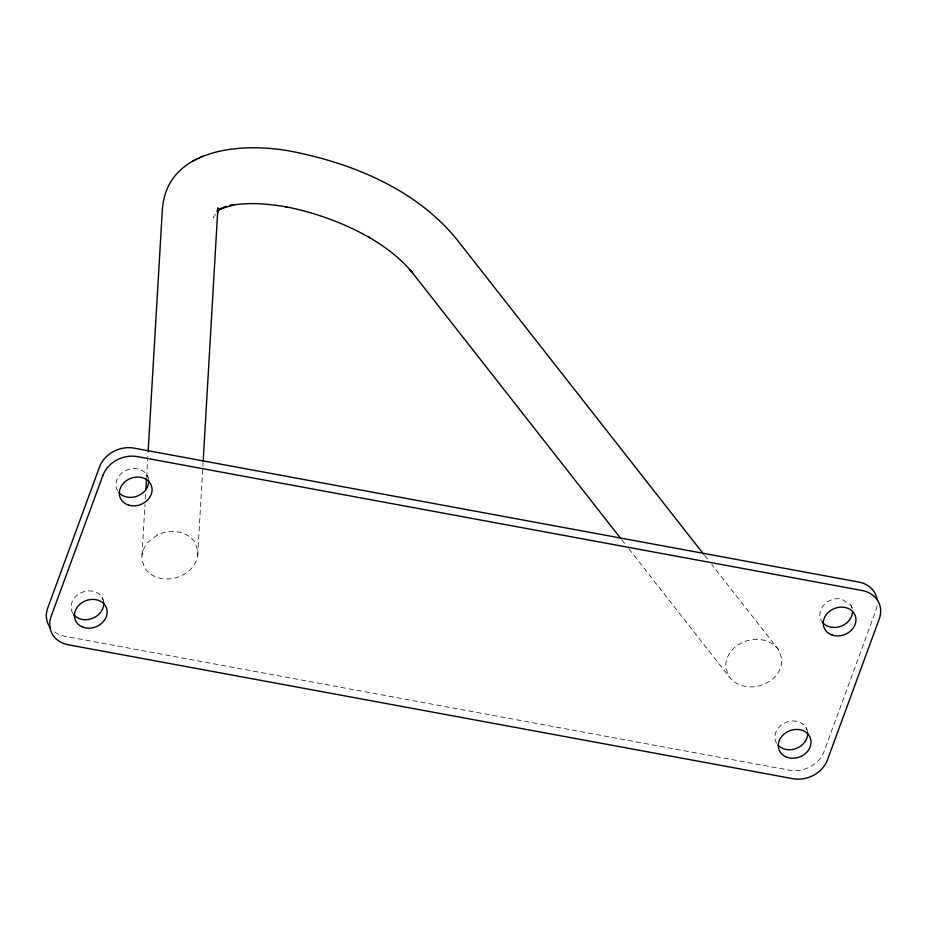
<?xml version="1.0" encoding="UTF-8"?>
<svg xmlns="http://www.w3.org/2000/svg" width="927" height="927" viewBox="0 0 927 927"><rect width="100%" height="100%" fill="white"/><g stroke="black" fill="none" stroke-linecap="round" stroke-linejoin="round"><path stroke-width="0.7" stroke-dasharray="4.63 3.48" d="M142.005 555.088L144.983 504.578M145.33 498.807L145.666 493.037M146.605 477.162L148.042 452.619M197.694 555.354L203.071 463.06M215.504 214.218L213.361 217.625L215.585 214.392M852.052 607.695A16.709 13.998 -21.7 0 0 850.87 605.088L841.415 598.935A16.709 13.998 -21.7 0 0 823.86 604.995A16.709 13.998 -21.7 0 0 821.577 620.997M778.622 649.792C767.672 634.972 744.555 636.953 732.562 649.445A27.115 22.723 -21.7 0 0 725.853 667.718L728.923 676.443C739.873 691.264 763.002 689.282 774.984 676.791A27.115 22.723 -21.7 0 0 781.693 658.529L778.622 649.792L711.727 564.497M704.59 555.4L708.158 559.943M621.693 539.676L625.273 544.242M628.842 548.796L728.923 676.443M850.87 605.088L852.319 608.726M805.945 727.417L806.907 729.839M146.976 475.03L147.938 477.451M102.04 597.347L103.488 600.986M877.046 605.968A27.856 23.337 -21.7 0 1 875.911 610.325L824.068 751.473A27.856 23.337 -21.7 0 1 789.549 770.21L64.948 636.316A27.856 23.337 -21.7 0 1 52.202 629.873M776.652 743.315A16.709 13.998 -21.7 0 1 787.104 721.994A16.709 13.998 -21.7 0 1 807.637 732.84M72.758 613.245A16.709 13.998 -21.7 0 1 83.21 591.924A16.709 13.998 -21.7 0 1 103.743 602.77M117.683 490.928A16.709 13.998 -21.7 0 1 128.135 469.607A16.709 13.998 -21.7 0 1 148.679 480.453M157.335 534.995L148.644 541.553A27.115 22.723 -21.7 0 0 141.935 559.815L145.006 568.552C155.956 583.373 179.073 581.391 191.066 568.9A27.115 22.723 -21.7 0 0 197.775 550.626L194.693 541.901C186.176 530.244 169.618 528.981 157.335 534.995"/><path stroke-width="1.39" d="M145.84 490.151L146.512 478.599M148.135 451.182L162.329 210.174C166.362 145.597 247.509 141.889 294.971 152.063L296.779 152.41C356.084 164.867 416.246 190.464 455.76 238.088L703.697 554.265M203.152 461.611L217.915 207.787L217.358 211.738M217.486 213.337L218.366 209.664M217.799 211.159L221.182 208.204L217.416 211.275L221.576 208.61L217.208 210.672L226.397 206.315L222.19 208.308L234.079 204.832L229.942 205.574C248.703 201.947 267.984 203.836 286.663 206.906L284.856 206.559C314.763 212.434 343.824 222.839 370.29 238.019L368.668 237.103C385.076 246.582 400.464 258.17 412.596 272.828L409.919 269.572L620.8 538.541M192.596 161.055L196.953 158.98M199.444 157.799L203.65 155.806M807.637 732.84A16.709 13.998 -21.7 0 1 796.756 748.251A16.709 13.998 -21.7 0 1 778.031 745.157M852.585 611.855A16.709 13.998 -21.7 0 1 840.314 626.455A16.709 13.998 -21.7 0 1 822.214 621.936M103.743 602.77A16.709 13.998 -21.7 0 1 92.225 618.448A16.709 13.998 -21.7 0 1 73.395 614.195M148.679 480.453A16.709 13.998 -21.7 0 1 137.799 495.875A16.709 13.998 -21.7 0 1 119.062 492.77M876.988 598.969A27.856 23.337 -21.7 0 0 858.669 582.029L134.079 448.135A27.856 23.337 -21.7 0 0 99.56 466.872L47.717 608.019A27.856 23.337 -21.7 0 0 50.568 628.043M102.932 475.354L51.089 616.49A27.856 23.337 -21.7 0 0 68.331 644.798L792.921 778.692A27.856 23.337 -21.7 0 0 827.44 759.955L879.283 618.807A27.856 23.337 -21.7 0 0 862.052 590.499L137.451 456.617A27.856 23.337 -21.7 0 0 102.932 475.354M787.278 757.394A16.709 13.998 -21.7 0 0 811.021 741.322A16.709 13.998 -21.7 0 0 785.725 732.828A16.709 13.998 -21.7 0 0 787.278 757.394M832.203 635.065A16.709 13.998 -21.7 0 0 855.945 618.993A16.709 13.998 -21.7 0 0 830.65 610.511A16.709 13.998 -21.7 0 0 832.203 635.065M83.372 627.324A16.709 13.998 -21.7 0 0 107.115 611.252A16.709 13.998 -21.7 0 0 81.831 602.77A16.709 13.998 -21.7 0 0 83.372 627.324M128.308 505.006A16.709 13.998 -21.7 0 0 152.051 488.935A16.709 13.998 -21.7 0 0 126.756 480.441A16.709 13.998 -21.7 0 0 128.308 505.006"/></g></svg>
